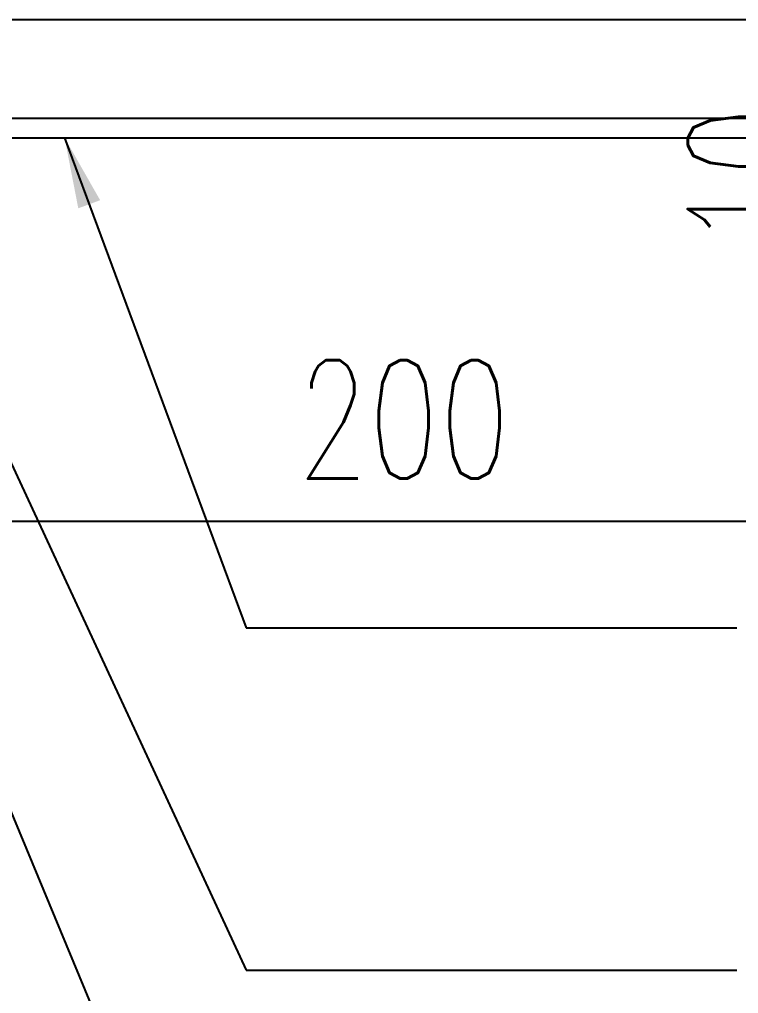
# Model space of a CAD drawing. Extents: x -202236 to 1002404, y -663931 to 1550022.
# Drawn here: x 24058.4 to 24149.6, y -356072.2 to -355948.6 of the extents above; entities that cross this region are included whole.
import ezdxf

# ---------------------------------------------------------------- set-up
doc = ezdxf.new("R2010")
doc.units = 0
doc.layers.add('!ZN3-铝板幕墙-3', color=3, linetype='Continuous')
doc.layers.add('DIM', color=173, linetype='Continuous')
doc.styles.add('DHTEXT-1', font='ROMANS.shx', dxfattribs={"width": 0.7, "bigfont": 'CHINESE.shx'})
doc.dimstyles.new('ZN6', dxfattribs={"dimscale": 6, "dimtxt": 2.5, "dimasz": 1.5, "dimexe": 1, "dimexo": 2, "dimgap": 0.9, "dimtad": 1, "dimdec": 0, "dimdsep": 46, "dimtxsty": 'DHTEXT-1', "dimblk": 'ARCHTICK', "dimcen": 2.5, "dimclrd": 173, "dimclre": 173, "dimclrt": 7, "dimazin": 2, "dimtfac": 1, "dimtdec": 1, "dimtix": 1, "dimtmove": 2, "dimatfit": 3, "dimfxl": 0, "dimtolj": 1, "dimtzin": 0, "dimarcsym": 0})

# ---------------------------------------------------------------- blocks, each defined once
blk = doc.blocks.new('20250915170125')
at = {"layer": '!ZN3-铝板幕墙-3'}
for points in [[(-199, -35), (-15, -35)], [(-199, -47.5), (-19.34, -47.5)], [(-199, -50), (-20, -50)]]:
    blk.add_lwpolyline(points, dxfattribs=at)
blk = doc.blocks.new('_ArchTick')
at = {"color": 0, "linetype": 'ByBlock', "const_width": 0.4}
blk.add_lwpolyline([(-0.5, -0.5), (0.5, 0.5)], dxfattribs=at)
blk = doc.blocks.new('*D1002')
at = {"layer": 'Defpoints', "color": 0, "ltscale": 60, "transparency": 16777216}
for p in [(24207.13, -355960.83), (24007.13, -355977.73), (24207.13, -356012.23)]:
    blk.add_point(p, dxfattribs=at)
at = {"layer": 'DIM', "color": 173, "linetype": 'ByBlock', "lineweight": -2, "ltscale": 60, "transparency": 16777216}
for p, q in [((24207.13, -355972.83), (24207.13, -356018.23)), ((24007.13, -355989.73), (24007.13, -356018.23)), ((24007.13, -356012.23), (24207.13, -356012.23))]:
    blk.add_line(p, q, dxfattribs=at)
at = {"layer": 'DIM', "color": 173, "lineweight": -2, "ltscale": 60, "transparency": 16777216, "xscale": 9, "yscale": 9, "zscale": 9, "rotation": 180}
blk.add_blockref('_ArchTick', (24007.13, -356012.23), dxfattribs=at)
at = {"layer": 'DIM', "color": 173, "lineweight": -2, "ltscale": 60, "transparency": 16777216, "xscale": 9, "yscale": 9, "zscale": 9}
blk.add_blockref('_ArchTick', (24207.13, -356012.23), dxfattribs=at)
at = {"layer": 'DIM', "color": 7, "ltscale": 60, "transparency": 16777216, "insert": (24107.13, -355999.33), "char_height": 15, "attachment_point": 5, "style": 'DHTEXT-1'}
blk.add_mtext('\\A1;200', dxfattribs=at)
blk = doc.blocks.new('*D1003')
at = {"layer": 'Defpoints', "color": 0, "ltscale": 60, "transparency": 16777216}
for p in [(24187.13, -355963.6), (24163.55, -355973.6), (24205.13, -355973.6)]:
    blk.add_point(p, dxfattribs=at)
at = {"layer": 'DIM', "color": 173, "linetype": 'ByBlock', "lineweight": -2, "ltscale": 60, "transparency": 16777216}
for p, q in [((24163.55, -355963.6), (24163.55, -355954.6)), ((24175.13, -355963.6), (24157.55, -355963.6)), ((24163.55, -355963.6), (24163.55, -355973.6)), ((24193.13, -355973.6), (24157.55, -355973.6)), ((24163.55, -355973.6), (24163.55, -355982.6))]:
    blk.add_line(p, q, dxfattribs=at)
at = {"layer": 'DIM', "color": 173, "lineweight": -2, "ltscale": 60, "transparency": 16777216, "xscale": 9, "yscale": 9, "zscale": 9}
for p, rotation in [((24163.55, -355963.6), 270), ((24163.55, -355973.6), 90)]:
    blk.add_blockref('_ArchTick', p, dxfattribs=dict(at, rotation=rotation))
at = {"layer": 'DIM', "color": 7, "ltscale": 60, "transparency": 16777216, "insert": (24150.65, -355968.6), "char_height": 15, "attachment_point": 5, "rotation": 90, "style": 'DHTEXT-1'}
blk.add_mtext('\\A1;10', dxfattribs=at)

msp = doc.modelspace()

# ---------------------------------------------------------------- block references
at = {"layer": '!ZN3-铝板幕墙-3', "ltscale": 80}
msp.add_blockref('20250915170125', (24207.13, -355913.6), dxfattribs=at)

# ---------------------------------------------------------------- dimensions: what is measured, and where the dimension line sits
at = {"layer": 'DIM', "ltscale": 60}
dim = msp.add_linear_dim(base=(24163.55, -355973.6), p1=(24187.13, -355963.6), p2=(24205.13, -355973.6), angle=90, dimstyle='ZN6', dxfattribs=at)
dim.commit()
dim.dimension.update_dxf_attribs({"geometry": '*D1003', "text_midpoint": (24150.65, -355968.6)})
dim = msp.add_linear_dim(base=(24207.13, -356012.23), p1=(24007.13, -355977.73), p2=(24207.13, -355960.83), dimstyle='ZN6', dxfattribs=at)
dim.commit()
dim.dimension.update_dxf_attribs({"geometry": '*D1002', "text_midpoint": (24107.13, -355999.33)})

# ---------------------------------------------------------------- leaders
at = {"layer": 'DIM'}
for points in [[(24016.45, -355951.47), (24083.79, -356112.62), (24149.38, -356112.62)], [(24034.14, -355955.1), (24087.13, -356069.2), (24149.38, -356069.2)], [(24064.1, -355963.6), (24087.13, -356025.78), (24149.38, -356025.78)], [(24007.13, -355965.51), (24083.79, -356156.04), (24149.38, -356156.04)], [(23974.63, -355967.6), (24083.79, -356199.46), (24149.38, -356199.46)]]:
    msp.add_leader(points, dimstyle='ZN6', dxfattribs=at)

doc.saveas('drawing.dxf')
